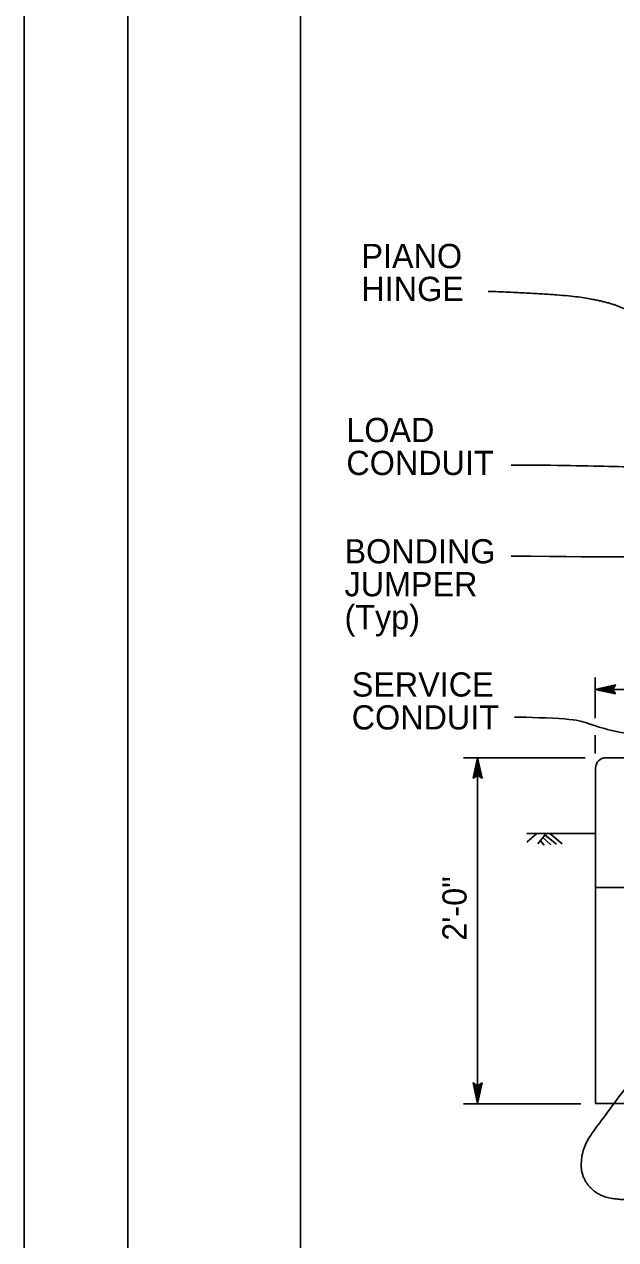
# Model space of a CAD drawing. Extents: x -893 to 867, y -474 to 712.
# Drawn here: x -893.5 to -722.2, y 164.9 to 516.5 of the extents above; entities that cross this region are included whole.
import ezdxf

# ---------------------------------------------------------------- set-up
doc = ezdxf.new("R2010")
doc.units = 0
for name, color, linetype in [('border_PLOTTING-ELEMENTS', 7, 'Continuous'), ('border_rw_22x34_Cut_Lines', 7, 'Continuous'), ('border_SHEET', 7, 'Continuous'), ('es_CELL-anno', 7, 'Continuous'), ('es_DETAIL', 7, 'Continuous')]:
    doc.layers.add(name, color=color, linetype=linetype)

msp = doc.modelspace()

# ---------------------------------------------------------------- linework, layer by layer
at = {"layer": 'border_PLOTTING-ELEMENTS'}
for points in [[(-893.46, -474.05), (866.55, -474.05), (866.55, 711.96), (-893.46, 711.96)], [(-863.46, 668.96), (836.55, 668.96), (836.55, -431.05), (-863.46, -431.05)]]:
    msp.add_lwpolyline(points, close=True, dxfattribs=at)
at = {"layer": 'border_rw_22x34_Cut_Lines'}
msp.add_lwpolyline([(-863.46, 668.96), (836.55, 668.96), (836.55, -431.05), (-863.46, -431.05)], close=True, dxfattribs=at)
at = {"layer": 'border_SHEET'}
msp.add_line((-813.46, -406.05), (-813.46, 643.96), dxfattribs=at)
at = {"layer": 'es_CELL-anno'}
for p, q in [((-728.15, 315.74), (-728.15, 327.56)), ((-728.15, 324.1), (-709.15, 324.1)), ((-728.15, 305.53), (-728.15, 310.83)), ((-766.29, 304.33), (-731.04, 304.33)), ((-762.22, 204.34), (-762.22, 304.33)), ((-766.29, 204.19), (-732.31, 204.19))]:
    msp.add_line(p, q, dxfattribs=at)
for points in [[(-722.24, 322.78), (-728.15, 324.1), (-722.24, 325.41), (-722.45, 325.06), (-726.78, 324.1), (-722.45, 323.13), (-722.66, 323.48), (-725.43, 324.09), (-722.66, 324.71), (-722.87, 324.36), (-724.07, 324.09), (-722.87, 323.83), (-723.03, 324.1), (-722.24, 325.41), (-723.03, 324.1)], [(-763.54, 298.43), (-762.22, 304.33), (-760.91, 298.43), (-761.26, 298.64), (-762.22, 302.96), (-763.19, 298.64), (-762.84, 298.84), (-762.22, 301.61), (-761.61, 298.85), (-761.96, 299.06), (-762.23, 300.25), (-762.49, 299.05), (-762.22, 299.21), (-760.91, 298.43), (-762.22, 299.21)], [(-760.9, 210.24), (-762.22, 204.34), (-763.53, 210.24), (-763.18, 210.03), (-762.23, 205.71), (-761.25, 210.03), (-761.6, 209.83), (-762.22, 207.06), (-762.83, 209.82), (-762.48, 209.61), (-762.22, 208.42), (-761.95, 209.62), (-762.22, 209.45), (-763.53, 210.24), (-762.22, 209.45)]]:
    msp.add_lwpolyline(points, close=True, dxfattribs=at)
for points, degree in [([(-759.11, 439.24), (-738.16, 438.48), (-724.07, 436.19), (-715.69, 432.38), (-707.69, 427.43)], 2), ([(-752.52, 388.98), (-738.87, 388.98), (-721.48, 388.49), (-703.35, 388.18), (-695.47, 388), (-689.43, 387.42), (-679.33, 387.42), (-672.46, 387.42), (-669.41, 387.04), (-665.22, 386.66), (-660.45, 385.32), (-658.74, 384.18), (-652.93, 379.16)], 3), ([(-672.97, 338.8), (-681.9, 360.82), (-692.28, 362.62), (-704.25, 362.48), (-719.85, 362.32), (-752.52, 362.65)], 3), ([(-698.99, 314.26), (-701.84, 313.46), (-708.43, 310.67), (-721.11, 311.18), (-731, 314.48), (-734.19, 315.62), (-747.68, 316.03), (-751.55, 316.09)], 3), ([(-706.1, 226.1), (-727.47, 198.28), (-732.31, 190.61), (-732.11, 181.94), (-724.65, 175.89), (-715.78, 176.7)], 2)]:
    msp.add_open_spline(points, degree=degree, dxfattribs=at)
at = {"layer": 'es_DETAIL'}
for p, q in [((-533.8, 304.34), (-725.07, 304.34)), ((-728.07, 301.34), (-728.07, 204.33)), ((-745.1, 282.42), (-747.95, 279.89)), ((-742.39, 282.41), (-744.74, 279.41)), ((-742.62, 281.96), (-739.4, 279.3)), ((-741.3, 282.39), (-737.69, 279.43)), ((-743.99, 280.27), (-742.96, 279.01)), ((-743.21, 281.13), (-741.01, 279.13)), ((-530.8, 266.76), (-728.07, 266.76)), ((-728.07, 204.33), (-530.8, 204.33))]:
    msp.add_line(p, q, dxfattribs=at)
msp.add_lwpolyline([(-747.95, 282.42), (-727.95, 282.42)], dxfattribs=at)
msp.add_arc((-725.07, 301.34), 3, 90, 180, dxfattribs=at)

# ---------------------------------------------------------------- texts
at = {"layer": 'es_CELL-anno'}
for s, p in [('PIANO', (-795.84, 445.98)), ('HINGE', (-795.84, 436.46)), ('LOAD', (-800.21, 395.64)), ('CONDUIT', (-800.21, 386.11)), ('BONDING', (-800.74, 360.55)), ('JUMPER', (-800.74, 351.02)), ('(Typ)', (-800.74, 341.5)), ('SERVICE', (-798.66, 322.02)), ('CONDUIT', (-798.66, 312.5))]:
    msp.add_text(s, height=7, dxfattribs=at).set_placement(p)
msp.add_text('2\'-0"', height=7, rotation=90, dxfattribs=at).set_placement((-765.4, 251.37))

doc.saveas('drawing.dxf')
